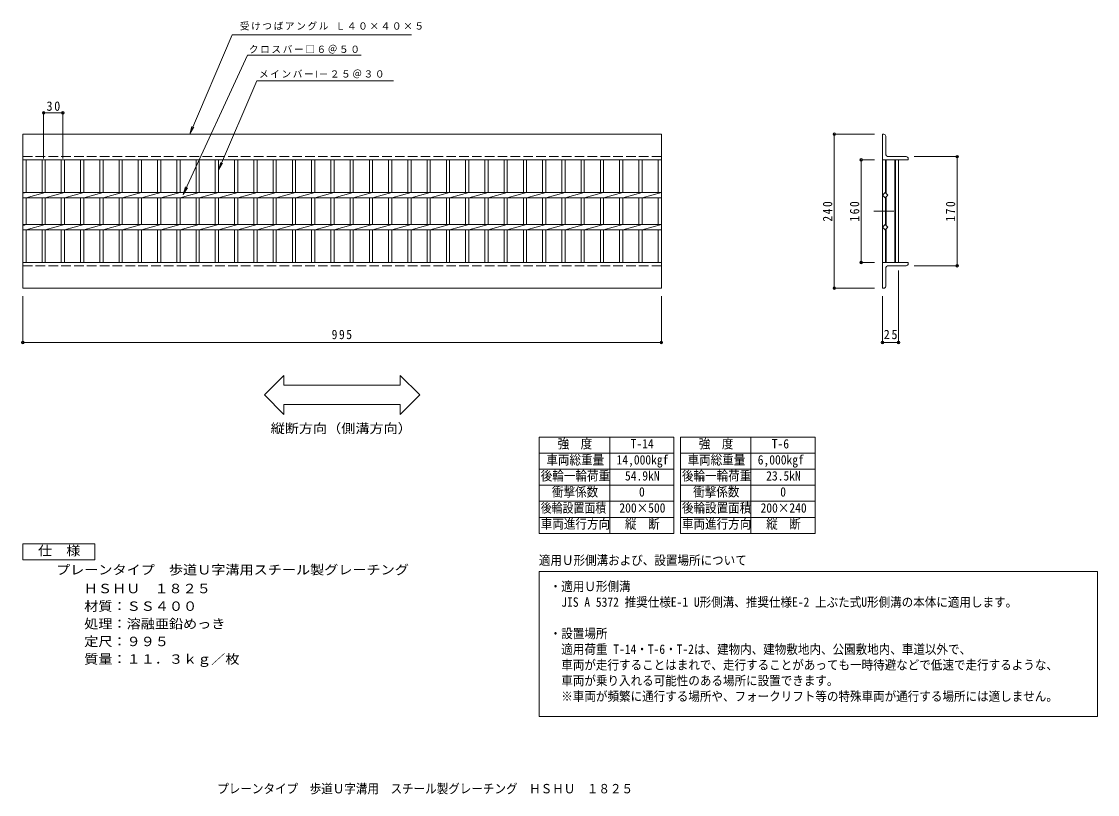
# Model space of a CAD drawing. Units: millimetres, scale not verified. Extents: x -755 to 922, y -681 to 524.
import ezdxf
from ezdxf.enums import TextEntityAlignment as Align

# ---------------------------------------------------------------- set-up
doc = ezdxf.new("R2010")
doc.units = ezdxf.units.MM
doc.header["$LTSCALE"] = 5
doc.header["$PDMODE"] = 32
doc.header["$PDSIZE"] = 4
doc.linetypes.add('DASHED3', pattern=[4, 3, -1])
doc.linetypes.add('DOUBLE_CHAIN2', pattern=[12.8, 9, -1, 0.6, -0.6, 0.6, -1])
for name, color, linetype, lineweight in [('A-1_ピット', 2, 'Continuous', 9), ('A-2_蓋', 3, 'Continuous', 9), ('A-4_寸法', 7, 'Continuous', 9), ('A-5_仕様文', 2, 'Continuous', 9), ('F-4', 2, 'Continuous', 9)]:
    doc.layers.add(name, color=color, linetype=linetype, lineweight=lineweight)
doc.layers.add('F-5', color=7, linetype='Continuous')
doc.styles.add('ＭＳ ゴシック', font='')
doc.styles.get('ＭＳ ゴシック').set_extended_font_data('MS Gothic')

msp = doc.modelspace()

# ---------------------------------------------------------------- linework, layer by layer
at = {"layer": 'A-1_ピット'}
for p, q in [((-753.016, 348.498), (241.985, 348.498)), ((-753.016, 308.497), (-753.016, 348.498)), ((241.985, 348.498), (241.985, 308.497)), ((588.579, 348.498), (586.579, 348.498)), ((586.579, 348.498), (586.579, 308.498)), ((591.579, 345.498), (591.579, 317.998)), ((-753.016, 308.497), (241.985, 308.497)), ((586.579, 308.498), (626.579, 308.498)), ((623.579, 313.497), (596.079, 313.497)), ((626.579, 310.497), (626.579, 308.498)), ((-753.016, 108.497), (-753.016, 148.498)), ((586.579, 148.497), (626.579, 148.497)), ((586.579, 148.497), (586.579, 108.497)), ((591.579, 111.497), (591.579, 138.997)), ((623.579, 143.497), (596.079, 143.497)), ((626.579, 146.497), (626.579, 148.497)), ((-753.016, 108.497), (241.985, 108.497)), ((588.579, 108.497), (586.579, 108.497))]:
    msp.add_line(p, q, dxfattribs=at)
at = {"layer": 'A-1_ピット', "linetype": 'DASHED3'}
for p, q in [((-753.016, 313.497), (241.985, 313.497)), ((-753.016, 143.497), (241.985, 143.497))]:
    msp.add_line(p, q, dxfattribs=at)
at = {"layer": 'A-1_ピット'}
msp.add_lwpolyline([(-753.016, 148.498), (241.985, 148.498), (241.985, 108.497)], dxfattribs=at)
for centre, radius, start, end in [((588.579, 345.498), 3, 0, 90), ((596.079, 317.998), 4.5, 180, 270), ((623.579, 310.497), 3, 0, 90), ((596.079, 138.997), 4.5, 90, 180), ((623.579, 146.497), 3, 270, 0), ((588.579, 111.497), 3, 270, 0)]:
    msp.add_arc(centre, radius, start, end, dxfattribs=at)
at = {"layer": 'A-2_蓋'}
for p, q in [((-753.016, 148.498), (-753.016, 308.497)), ((-748.016, 257.737), (-748.016, 308.497)), ((-723.015, 308.497), (-723.015, 257.737)), ((-718.016, 308.497), (-718.016, 257.737)), ((-693.016, 308.497), (-693.016, 257.737)), ((-688.015, 308.497), (-688.015, 257.737)), ((-663.016, 308.497), (-663.016, 257.737)), ((-658.016, 308.497), (-658.016, 257.737)), ((-633.015, 308.497), (-633.015, 257.737)), ((-628.016, 308.497), (-628.016, 257.737)), ((-603.016, 308.497), (-603.016, 257.737)), ((-598.016, 308.497), (-598.016, 257.737)), ((-573.015, 308.497), (-573.015, 257.737)), ((-568.016, 308.497), (-568.016, 257.737)), ((-543.015, 308.497), (-543.015, 257.737)), ((-538.016, 308.497), (-538.016, 257.737)), ((-513.016, 308.497), (-513.016, 257.737)), ((-508.016, 308.497), (-508.016, 257.737)), ((-483.016, 308.497), (-483.016, 257.737)), ((-478.016, 308.497), (-478.016, 257.737)), ((-453.016, 308.497), (-453.016, 257.737)), ((-448.016, 308.497), (-448.016, 257.737)), ((-423.016, 308.497), (-423.016, 257.737)), ((-418.016, 308.497), (-418.016, 257.737)), ((-393.016, 308.497), (-393.016, 257.737)), ((-388.016, 308.497), (-388.016, 257.737)), ((-363.016, 308.497), (-363.016, 257.737)), ((-358.016, 308.497), (-358.016, 257.737)), ((-333.016, 308.497), (-333.016, 257.737)), ((-328.016, 308.497), (-328.016, 257.737)), ((-303.015, 308.497), (-303.015, 257.737)), ((-298.016, 308.497), (-298.016, 257.737)), ((-273.016, 308.497), (-273.016, 257.737)), ((-268.016, 308.497), (-268.016, 257.737)), ((-243.016, 308.497), (-243.016, 257.737)), ((-238.016, 308.497), (-238.016, 257.737)), ((-213.015, 308.497), (-213.015, 257.737)), ((-208.016, 308.497), (-208.016, 257.737)), ((-183.016, 308.497), (-183.016, 257.737)), ((-178.016, 308.497), (-178.016, 257.737)), ((-153.016, 308.497), (-153.016, 257.737)), ((-148.016, 308.497), (-148.016, 257.737)), ((-123.016, 308.497), (-123.016, 257.737)), ((-118.016, 308.497), (-118.016, 257.737)), ((-93.015, 308.497), (-93.015, 257.737)), ((-88.016, 308.497), (-88.016, 257.737)), ((-63.015, 308.497), (-63.015, 257.737)), ((-58.016, 308.497), (-58.016, 257.737)), ((-33.016, 308.497), (-33.016, 257.737)), ((-28.016, 308.497), (-28.016, 257.737)), ((-3.016, 308.497), (-3.016, 257.737)), ((1.984, 308.497), (1.984, 257.737)), ((26.985, 308.497), (26.985, 257.737)), ((31.984, 308.497), (31.984, 257.737)), ((56.984, 308.497), (56.984, 257.737)), ((61.984, 308.497), (61.984, 257.737)), ((86.985, 308.497), (86.985, 257.737)), ((91.984, 308.497), (91.984, 257.737)), ((116.985, 308.497), (116.985, 257.737)), ((121.984, 308.497), (121.984, 257.737)), ((146.985, 308.497), (146.985, 257.737)), ((151.984, 308.497), (151.984, 257.737)), ((176.984, 308.497), (176.984, 257.737)), ((181.984, 308.497), (181.984, 257.737)), ((206.985, 308.497), (206.985, 257.737)), ((211.984, 308.497), (211.984, 257.737)), ((236.985, 308.497), (236.985, 257.737)), ((241.985, 308.497), (241.985, 148.498)), ((586.579, 308.498), (586.579, 228.497)), ((591.079, 308.498), (591.079, 257.48)), ((592.079, 308.498), (592.079, 256.48)), ((606.079, 308.498), (606.079, 228.497)), ((607.079, 308.498), (607.079, 228.497)), ((611.579, 308.498), (611.579, 228.497)), ((-753.016, 257.737), (241.985, 257.737)), ((-748.016, 257.737), (-753.016, 256.737)), ((-718.016, 257.737), (-748.016, 249.258)), ((-688.015, 257.737), (-718.016, 249.258)), ((-658.016, 257.737), (-688.015, 249.258)), ((-628.016, 257.737), (-658.016, 249.258)), ((-598.016, 257.737), (-628.016, 249.258)), ((-568.016, 257.737), (-598.016, 249.258)), ((-538.016, 257.737), (-568.016, 249.258)), ((-508.016, 257.737), (-538.016, 249.258)), ((-478.016, 257.737), (-508.016, 249.258)), ((-448.016, 257.737), (-478.016, 249.258)), ((-418.016, 257.737), (-448.016, 249.258)), ((-388.016, 257.737), (-418.016, 249.258)), ((-358.016, 257.737), (-388.016, 249.258)), ((-328.016, 257.737), (-358.016, 249.258)), ((-298.016, 257.737), (-328.016, 249.258)), ((-268.015, 257.737), (-298.016, 249.258)), ((-238.016, 257.737), (-268.016, 249.258)), ((-208.016, 257.737), (-238.016, 249.258)), ((-178.016, 257.737), (-208.016, 249.258)), ((-148.016, 257.737), (-178.016, 249.258)), ((-118.016, 257.737), (-148.016, 249.258)), ((-88.016, 257.737), (-118.016, 249.258)), ((-58.015, 257.737), (-88.016, 249.258)), ((-28.015, 257.737), (-58.016, 249.258)), ((1.984, 257.737), (-28.016, 249.258)), ((31.984, 257.737), (1.984, 249.258)), ((61.985, 257.737), (31.984, 249.258)), ((91.984, 257.737), (61.984, 249.258)), ((121.984, 257.737), (91.984, 249.258)), ((151.984, 257.737), (121.984, 249.258)), ((181.985, 257.737), (151.984, 249.258)), ((211.984, 257.737), (181.984, 249.258)), ((241.985, 257.737), (211.984, 249.258)), ((-753.016, 249.258), (241.985, 249.258)), ((-748.016, 207.737), (-748.016, 249.258)), ((-723.015, 249.258), (-723.015, 207.737)), ((-718.016, 249.258), (-718.016, 207.737)), ((-693.016, 249.258), (-693.016, 207.737)), ((-688.015, 249.258), (-688.015, 207.737)), ((-663.016, 249.258), (-663.016, 207.737)), ((-658.016, 249.258), (-658.016, 207.737)), ((-633.015, 249.258), (-633.015, 207.737)), ((-628.016, 249.258), (-628.016, 207.737)), ((-603.016, 249.258), (-603.016, 207.737)), ((-598.016, 249.258), (-598.016, 207.737)), ((-573.015, 249.258), (-573.015, 207.737)), ((-568.016, 249.258), (-568.016, 207.737)), ((-543.015, 249.258), (-543.015, 207.737)), ((-538.016, 249.258), (-538.016, 207.737)), ((-513.016, 249.258), (-513.016, 207.737)), ((-508.016, 249.258), (-508.016, 207.737)), ((-483.016, 249.258), (-483.016, 207.737)), ((-478.016, 249.258), (-478.016, 207.737)), ((-453.016, 249.258), (-453.016, 207.737)), ((-448.016, 249.258), (-448.016, 207.737)), ((-423.016, 249.258), (-423.016, 207.737)), ((-418.016, 249.258), (-418.016, 207.737)), ((-393.016, 249.258), (-393.016, 207.737)), ((-388.016, 249.258), (-388.016, 207.737)), ((-363.016, 249.258), (-363.016, 207.737)), ((-358.016, 249.258), (-358.016, 207.737)), ((-333.016, 249.258), (-333.016, 207.737)), ((-328.016, 249.258), (-328.016, 207.737)), ((-303.015, 249.258), (-303.015, 207.737)), ((-298.016, 249.258), (-298.016, 207.737)), ((-273.016, 249.258), (-273.016, 207.737)), ((-268.016, 249.258), (-268.016, 207.737)), ((-243.016, 249.258), (-243.016, 207.737)), ((-238.016, 249.258), (-238.016, 207.737)), ((-213.015, 249.258), (-213.015, 207.737)), ((-208.016, 249.258), (-208.016, 207.737)), ((-183.016, 249.258), (-183.016, 207.737)), ((-178.016, 249.258), (-178.016, 207.737)), ((-153.016, 249.258), (-153.016, 207.737)), ((-148.016, 249.258), (-148.016, 207.737)), ((-123.016, 249.258), (-123.016, 207.737)), ((-118.016, 249.258), (-118.016, 207.737)), ((-93.015, 249.258), (-93.015, 207.737)), ((-88.016, 249.258), (-88.016, 207.737)), ((-63.015, 249.258), (-63.015, 207.737)), ((-58.016, 249.258), (-58.016, 207.737)), ((-33.016, 249.258), (-33.016, 207.737)), ((-28.016, 249.258), (-28.016, 207.737)), ((-3.016, 249.258), (-3.016, 207.737)), ((1.984, 249.258), (1.984, 207.737)), ((26.985, 249.258), (26.985, 207.737)), ((31.984, 249.258), (31.984, 207.737)), ((56.984, 249.258), (56.984, 207.737)), ((61.984, 249.258), (61.984, 207.737)), ((86.985, 249.258), (86.985, 207.737)), ((91.984, 249.258), (91.984, 207.737)), ((116.985, 249.258), (116.985, 207.737)), ((121.984, 249.258), (121.984, 207.737)), ((146.985, 249.258), (146.985, 207.737)), ((151.984, 249.258), (151.984, 207.737)), ((176.984, 249.258), (176.984, 207.737)), ((181.984, 249.258), (181.984, 207.737)), ((206.985, 249.258), (206.985, 207.737)), ((211.984, 249.258), (211.984, 207.737)), ((236.985, 249.258), (236.985, 207.737)), ((591.079, 249.509), (591.079, 207.48)), ((592.079, 206.48), (592.079, 250.509)), ((586.579, 148.497), (586.579, 228.497)), ((606.079, 148.497), (606.079, 228.497)), ((607.079, 148.497), (607.079, 228.497)), ((611.579, 148.497), (611.579, 228.497)), ((-753.016, 207.737), (241.985, 207.737)), ((-748.016, 207.737), (-753.016, 205.498)), ((-718.016, 207.737), (-748.016, 199.258)), ((-688.015, 207.737), (-718.016, 199.258)), ((-658.016, 207.737), (-688.015, 199.258)), ((-628.016, 207.737), (-658.016, 199.258)), ((-598.016, 207.737), (-628.016, 199.258)), ((-568.016, 207.737), (-598.016, 199.258)), ((-538.016, 207.737), (-568.016, 199.258)), ((-508.016, 207.737), (-538.016, 199.258)), ((-478.016, 207.737), (-508.016, 199.258)), ((-448.016, 207.737), (-478.016, 199.258)), ((-418.016, 207.737), (-448.016, 199.258)), ((-388.016, 207.737), (-418.016, 199.258)), ((-358.016, 207.737), (-388.016, 199.258)), ((-328.016, 207.737), (-358.016, 199.258)), ((-298.016, 207.737), (-328.016, 199.258)), ((-268.015, 207.737), (-298.016, 199.258)), ((-238.016, 207.737), (-268.016, 199.258)), ((-208.016, 207.737), (-238.016, 199.258)), ((-178.016, 207.737), (-208.016, 199.258)), ((-148.016, 207.737), (-178.016, 199.258)), ((-118.016, 207.737), (-148.016, 199.258)), ((-88.016, 207.737), (-118.016, 199.258)), ((-58.015, 207.737), (-88.016, 199.258)), ((-28.015, 207.737), (-58.016, 199.258)), ((1.984, 207.737), (-28.016, 199.258)), ((31.984, 207.737), (1.984, 199.258)), ((61.985, 207.737), (31.984, 199.258)), ((91.984, 207.737), (61.984, 199.258)), ((121.984, 207.737), (91.984, 199.258)), ((151.984, 207.737), (121.984, 199.258)), ((181.985, 207.737), (151.984, 199.258)), ((211.984, 207.737), (181.984, 199.258)), ((241.985, 207.737), (211.984, 199.258)), ((592.079, 203.497), (592.079, 203.497)), ((-753.016, 199.258), (241.985, 199.258)), ((-748.016, 148.498), (-748.016, 199.258)), ((-723.015, 199.258), (-723.015, 148.498)), ((-718.016, 199.258), (-718.016, 148.498)), ((-693.016, 199.258), (-693.016, 148.498)), ((-688.015, 199.258), (-688.015, 148.498)), ((-663.016, 199.258), (-663.016, 148.498)), ((-658.016, 199.258), (-658.016, 148.498)), ((-633.015, 199.258), (-633.015, 148.498)), ((-628.016, 199.258), (-628.016, 148.498)), ((-603.016, 199.258), (-603.016, 148.498)), ((-598.016, 199.258), (-598.016, 148.498)), ((-573.015, 199.258), (-573.015, 148.498)), ((-568.016, 199.258), (-568.016, 148.498)), ((-543.015, 199.258), (-543.015, 148.498)), ((-538.016, 199.258), (-538.016, 148.498)), ((-513.016, 199.258), (-513.016, 148.498)), ((-508.016, 199.258), (-508.016, 148.498)), ((-483.016, 199.258), (-483.016, 148.498)), ((-478.016, 199.258), (-478.016, 148.498)), ((-453.016, 199.258), (-453.016, 148.498)), ((-448.016, 199.258), (-448.016, 148.498)), ((-423.016, 199.258), (-423.016, 148.498)), ((-418.016, 199.258), (-418.016, 148.498)), ((-393.016, 199.258), (-393.016, 148.498)), ((-388.016, 199.258), (-388.016, 148.498)), ((-363.016, 199.258), (-363.016, 148.498)), ((-358.016, 199.258), (-358.016, 148.498)), ((-333.016, 199.258), (-333.016, 148.498)), ((-328.016, 199.258), (-328.016, 148.498)), ((-303.015, 199.258), (-303.015, 148.498)), ((-298.016, 199.258), (-298.016, 148.498)), ((-273.016, 199.258), (-273.016, 148.498)), ((-268.016, 199.258), (-268.016, 148.498)), ((-243.016, 199.258), (-243.016, 148.498)), ((-238.016, 199.258), (-238.016, 148.498)), ((-213.015, 199.258), (-213.015, 148.498)), ((-208.016, 199.258), (-208.016, 148.498)), ((-183.016, 199.258), (-183.016, 148.498)), ((-178.016, 199.258), (-178.016, 148.498)), ((-153.016, 199.258), (-153.016, 148.498)), ((-148.016, 199.258), (-148.016, 148.498)), ((-123.016, 199.258), (-123.016, 148.498)), ((-118.016, 199.258), (-118.016, 148.498)), ((-93.015, 199.258), (-93.015, 148.498)), ((-88.016, 199.258), (-88.016, 148.498)), ((-63.015, 199.258), (-63.015, 148.498)), ((-58.016, 199.258), (-58.016, 148.498)), ((-33.016, 199.258), (-33.016, 148.498)), ((-28.016, 199.258), (-28.016, 148.498)), ((-3.016, 199.258), (-3.016, 148.498)), ((1.984, 199.258), (1.984, 148.498)), ((26.985, 199.258), (26.985, 148.498)), ((31.984, 199.258), (31.984, 148.498)), ((56.984, 199.258), (56.984, 148.498)), ((61.984, 199.258), (61.984, 148.498)), ((86.985, 199.258), (86.985, 148.498)), ((91.984, 199.258), (91.984, 148.498)), ((116.985, 199.258), (116.985, 148.498)), ((121.984, 199.258), (121.984, 148.498)), ((146.985, 199.258), (146.985, 148.498)), ((151.984, 199.258), (151.984, 148.498)), ((176.984, 199.258), (176.984, 148.498)), ((181.984, 199.258), (181.984, 148.498)), ((206.985, 199.258), (206.985, 148.498)), ((211.984, 199.258), (211.984, 148.498)), ((236.985, 199.258), (236.985, 148.498)), ((591.079, 148.497), (591.079, 199.509)), ((592.079, 148.497), (592.079, 200.509))]:
    msp.add_line(p, q, dxfattribs=at)
at = {"layer": 'A-2_蓋', "linetype": 'DOUBLE_CHAIN2'}
msp.add_line((573.286, 228.497), (604.138, 228.497), dxfattribs=at)
at = {"layer": 'A-2_蓋'}
for points in [[(590.821, 249.252), (586.579, 253.495), (590.821, 257.738), (595.064, 253.495)], [(595.064, 203.495), (590.821, 199.252), (586.579, 203.495), (590.821, 207.738)]]:
    msp.add_lwpolyline(points, close=True, dxfattribs=at)
at = {"layer": 'A-4_寸法'}
for p, q in [((-426.579, 503.581), (-147.156, 503.581)), ((-402.639, 471.48), (-225.642, 471.48)), ((-388.133, 431.48), (-448.016, 292.47)), ((-388.133, 431.48), (-175.221, 431.48)), ((-720.516, 310.388), (-720.516, 383.264)), ((-720.516, 381.764), (-690.516, 381.764)), ((-690.516, 310.388), (-690.516, 383.264)), ((-492.841, 348.498), (-486.472, 359.253)), ((574.079, 348.498), (509.988, 348.498)), ((511.488, 108.497), (511.488, 348.498)), ((-448.016, 292.47), (-444.611, 304.497)), ((-448.016, 292.47), (-441.614, 303.206)), ((574.079, 308.498), (552.04, 308.498)), ((553.54, 148.497), (553.54, 308.498)), ((636.079, 313.497), (704.553, 313.497)), ((703.053, 143.497), (703.053, 313.497)), ((-502.96, 254.505), (-496.278, 265.069)), ((574.079, 148.497), (552.04, 148.497)), ((611.579, 135.997), (611.579, 22.351)), ((636.079, 143.497), (704.553, 143.497)), ((574.079, 108.497), (509.988, 108.497)), ((-753.016, 95.997), (-753.016, 22.351)), ((241.985, 95.997), (241.985, 22.351)), ((586.579, 95.997), (586.579, 22.351)), ((-753.016, 23.851), (241.985, 23.851)), ((586.579, 23.851), (611.579, 23.851)), ((-346.154, -27.522), (-376.46, -57.828)), ((-346.154, -27.522), (-346.154, -42.828)), ((-164.878, -27.522), (-134.572, -57.828)), ((-164.878, -27.522), (-164.878, -42.828)), ((-346.154, -42.828), (-164.878, -42.828)), ((-376.46, -57.828), (-346.154, -88.134)), ((-134.572, -57.828), (-164.878, -88.134)), ((-346.154, -72.828), (-346.154, -88.134)), ((-346.154, -72.828), (-164.878, -72.828)), ((-164.878, -72.828), (-164.878, -88.134))]:
    msp.add_line(p, q, dxfattribs=at)
for points in [[(-426.579, 503.581), (-492.841, 348.498), (-489.473, 360.535)], [(-402.639, 471.48), (-502.96, 254.505), (-499.24, 266.438)]]:
    msp.add_lwpolyline(points, dxfattribs=at)
at = {"layer": 'A-4_寸法', "color": 2}
msp.add_lwpolyline([(-753.016, -314.824), (-753.016, -289.824), (-640.516, -289.824)], dxfattribs=at)
at = {"layer": 'A-4_寸法'}
for p in [(-720.516, 381.764), (-690.516, 381.764), (511.488, 348.498), (553.54, 308.498), (703.053, 313.497), (553.54, 148.497), (703.053, 143.497), (511.488, 108.497), (-753.016, 23.851), (241.985, 23.851), (586.579, 23.851), (611.579, 23.851)]:
    msp.add_point(p, dxfattribs=at)
at = {"layer": 'A-5_仕様文'}
msp.add_lwpolyline([(-640.516, -289.824), (-640.516, -314.824), (-753.016, -314.824)], dxfattribs=at)
at = {"layer": 'F-4'}
for p, q in [((51.595, -123.67), (51.595, -273.67)), ((51.595, -123.67), (261.595, -123.67)), ((161.595, -123.67), (161.595, -273.67)), ((261.595, -123.67), (261.595, -273.67)), ((271.595, -123.67), (271.595, -273.67)), ((271.595, -123.67), (481.595, -123.67)), ((381.595, -123.67), (381.595, -273.67)), ((481.595, -123.67), (481.595, -273.67)), ((51.595, -148.67), (261.595, -148.67)), ((271.595, -148.67), (481.595, -148.67)), ((51.595, -173.67), (261.595, -173.67)), ((271.595, -173.67), (481.595, -173.67)), ((51.595, -198.67), (261.595, -198.67)), ((271.595, -198.67), (481.595, -198.67)), ((51.595, -223.67), (261.595, -223.67)), ((271.595, -223.67), (481.595, -223.67)), ((51.595, -248.67), (261.595, -248.67)), ((271.595, -248.67), (481.595, -248.67)), ((51.595, -273.67), (261.595, -273.67)), ((271.595, -273.67), (481.595, -273.67)), ((51.595, -333.277), (921.595, -333.277)), ((921.595, -333.277), (921.595, -558.804))]:
    msp.add_line(p, q, dxfattribs=at)
msp.add_lwpolyline([(921.595, -558.804), (51.595, -558.804), (51.595, -333.277)], dxfattribs=at)

# ---------------------------------------------------------------- texts
at = {"layer": 'A-4_寸法', "char_height": 11, "attachment_point": 7, "style": 'ＭＳ ゴシック'}
for s, insert in [('\\T1.17;受けつばアングル\\~Ｌ４０×４０×５', (-414.764, 510.294)), ('\\T1.17;クロスバー□６＠５０', (-400.677, 474.162)), ('\\T1.17;メインバーΙ－２５＠３０', (-385.024, 435.669))]:
    msp.add_mtext(s, dxfattribs=dict(at, insert=insert))
at = {"layer": 'A-4_寸法', "color": 2, "char_height": 14.66, "attachment_point": 7, "style": 'ＭＳ ゴシック'}
for s, insert in [('\\T1.27;\\W0.95;30', (-716.141, 384.764)), ('\\T1.27;\\W0.9;995', (-271.766, 28.851)), ('\\T1.27;\\W0.95;25', (588.454, 28.851))]:
    msp.add_mtext(s, dxfattribs=dict(at, insert=insert))
at = {"layer": 'A-4_寸法', "color": 2, "char_height": 14.66, "attachment_point": 7, "rotation": 90, "style": 'ＭＳ ゴシック'}
for s, insert in [('\\T1.27;\\W0.9;240', (508.488, 212.247)), ('\\T1.27;\\W0.9;160', (550.54, 212.247)), ('\\T1.27;\\W0.9;170', (700.053, 212.247))]:
    msp.add_mtext(s, dxfattribs=dict(at, insert=insert))
at = {"layer": 'A-5_仕様文', "style": 'ＭＳ ゴシック', "width": 1.1}
for s, p in [('縦断方向（側溝方向）', (-366.766, -121.789)), ('仕\u3000様', (-729.266, -312.324)), ('プレーンタイプ\u3000歩道Ｕ字溝用スチール製グレーチング', (-701.254, -342.083)), ('\u3000\u3000ＨＳＨＵ\u3000１８２５', (-701.971, -371.284)), ('\u3000\u3000材質：ＳＳ４００', (-701.254, -398.784)), ('\u3000\u3000処理：溶融亜鉛めっき', (-701.254, -426.284)), ('\u3000\u3000定尺：９９５', (-701.254, -453.784)), ('\u3000\u3000質量：１１．３ｋｇ／枚', (-701.254, -481.285))]:
    msp.add_text(s, height=14.66, dxfattribs=at).set_placement(p, align=Align.BOTTOM_LEFT)
at = {"layer": 'F-4', "style": 'ＭＳ ゴシック', "width": 0.9}
msp.add_text('プレーンタイプ\u3000歩道Ｕ字溝用\u3000スチール製グレーチング\u3000ＨＳＨＵ\u3000１８２５', height=14.66, dxfattribs=at).set_placement((-449.941, -683.222), align=Align.BOTTOM_LEFT)
at = {"layer": 'F-5', "style": 'ＭＳ ゴシック'}
for s, width, p in [('強\u3000度', 0.9, (80.345, -145.67)), ('T-14', 0.9, (194.095, -145.67)), ('強\u3000度', 0.9, (300.345, -145.67)), ('T-6', 0.9, (414.095, -145.67)), ('車両総重量', 0.9, (62.845, -170.67)), ('14,000kgf', 0.9, (172.22, -170.67)), ('車両総重量', 0.9, (282.845, -170.67)), ('6,000kgf', 0.9, (392.22, -170.67)), ('後輪一輪荷重', 0.9, (54.095, -195.67)), ('54.9kN', 0.9, (185.345, -195.67)), ('後輪一輪荷重', 0.9, (274.095, -195.67)), ('23.5kN', 0.9, (405.345, -195.67)), ('衝撃係数', 0.9, (71.595, -220.67)), ('衝撃係数', 0.9, (291.595, -220.67)), ('0', 0.9, (207.22, -220.67)), ('0', 0.9, (427.22, -220.67)), ('後輪設置面積', 0.85, (54.095, -245.67)), ('200×500', 0.9, (176.595, -245.67)), ('後輪設置面積', 0.9, (274.095, -245.67)), ('200×240', 0.9, (396.595, -245.67)), ('車両進行方向', 0.9, (54.095, -270.67)), ('縦\u3000断', 0.9, (185.345, -270.67)), ('車両進行方向', 0.9, (274.095, -270.67)), ('縦\u3000断', 0.9, (405.345, -270.67)), ('適用Ｕ形側溝および、設置場所について', 0.9, (51.153, -327.211)), ('・適用Ｕ形側溝', 0.9, (68.069, -367.988)), ('\u3000JIS A 5372 推奨仕様E-1 U形側溝、推奨仕様E-2 上ぶた式U形側溝の本体に適用します。', 0.9, (68.069, -392.458)), ('・設置場所', 0.9, (68.069, -441.397)), ('\u3000適用荷重 T-14・T-6・T-2は、建物内、建物敷地内、公園敷地内、車道以外で、', 0.9, (68.069, -465.866)), ('\u3000車両が走行することはまれで、走行することがあっても一時待避などで低速で走行するような、', 0.9, (68.069, -490.335)), ('\u3000車両が乗り入れる可能性のある場所に設置できます。 ', 0.9, (68.069, -514.805)), ('\u3000※車両が頻繁に通行する場所や、フォークリフト等の特殊車両が通行する場所には適しません。', 0.9, (68.069, -539.274))]:
    msp.add_text(s, height=14.66, dxfattribs=dict(at, width=width)).set_placement(p, align=Align.BOTTOM_LEFT)

doc.saveas('drawing.dxf')
